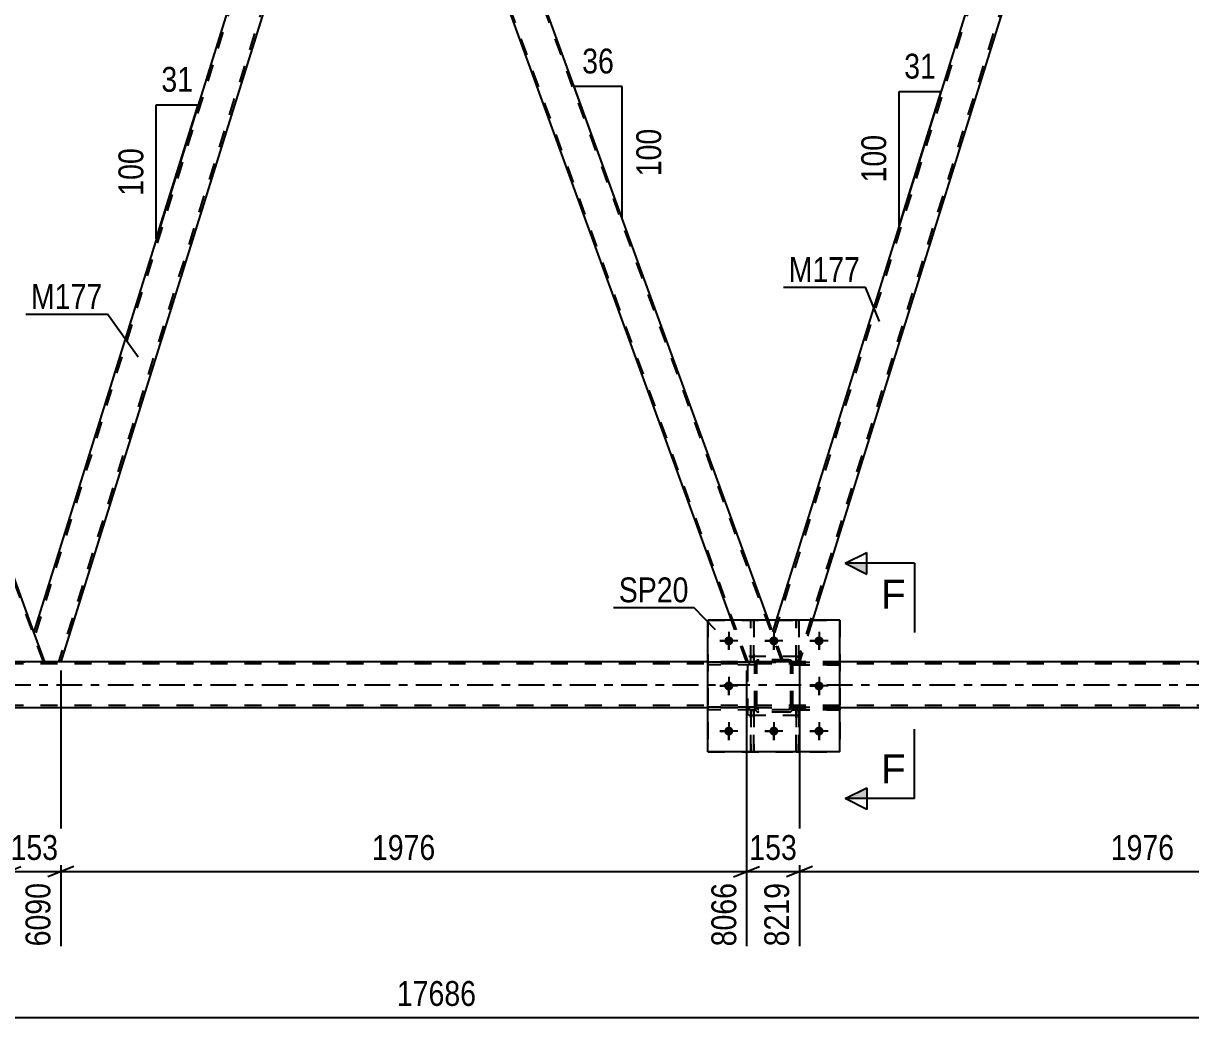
# Model space of a CAD drawing. Header units: millimetres. Extents: x -89 to 752, y -423 to 171.
# Drawn here: x 279.5 to 414.1, y -164.2 to -49.6 of the extents above; entities that cross this region are included whole.
import ezdxf

# ---------------------------------------------------------------- set-up
doc = ezdxf.new("R2010")
doc.units = ezdxf.units.MM
doc.linetypes.add('DXK_LINE_DOT2', pattern=[3.9198, 1.9599, -1.9599])
doc.linetypes.add('DXK_LINE_DOT3', pattern=[5.9187, 2.979, -0.9799, 0.9799, -0.9799])
doc.styles.add('Arial', font='ARIAL.TTF', dxfattribs={"height": 0.2})
doc.styles.add('Arial Narrow', font='ARIALN.TTF', dxfattribs={"height": 0.2})

# ---------------------------------------------------------------- blocks, each defined once
blk = doc.blocks.new('Part-814409316-3806 - 3409')
at = {"color": 7, "linetype": 'DXK_LINE_DOT2'}
for p, q in [((363.39, -123.25), (363.39, -118.4)), ((363.39, -118.4), (363.71, -118.4)), ((363.71, -118.4), (363.71, -123.25)), ((363.39, -122.65), (363.71, -122.65)), ((363.71, -123.25), (363.39, -123.25))]:
    blk.add_line(p, q, dxfattribs=at)
blk = doc.blocks.new('Part-814409316-3740 - 3409')
at = {"color": 7, "linetype": 'DXK_LINE_DOT2'}
for p, q in [((373.64, -128.44), (368.24, -128.44)), ((368.24, -128.44), (368.24, -128.76)), ((368.24, -128.76), (373.64, -128.76)), ((368.84, -128.76), (368.84, -128.44)), ((373.64, -128.76), (373.64, -128.44))]:
    blk.add_line(p, q, dxfattribs=at)
blk = doc.blocks.new('Part-814409316-3818 - 3409')
at = {"color": 7, "linetype": 'DXK_LINE_DOT2'}
for p, q in [((363.84, -123.48), (363.87, -123.3)), ((363.87, -123.3), (363.84, -123.48)), ((363.84, -128.52), (363.84, -123.48)), ((364.08, -123.48), (364.1, -123.39)), ((364.08, -128.52), (364.08, -123.48)), ((364.1, -123.39), (364.15, -123.31)), ((364.13, -123.04), (364.32, -123)), ((364.32, -123), (364.13, -123.04)), ((364.15, -123.31), (364.23, -123.26)), ((364.23, -123.26), (364.32, -123.24)), ((367.76, -123), (364.32, -123)), ((364.32, -123.24), (367.76, -123.24)), ((367.76, -123), (367.94, -123.04)), ((367.94, -123.04), (367.76, -123)), ((367.76, -123.24), (367.85, -123.26)), ((367.85, -123.26), (367.93, -123.31)), ((367.93, -123.31), (367.98, -123.39)), ((367.98, -123.39), (368, -123.48)), ((368, -128.52), (368, -123.48)), ((368.2, -123.3), (368.24, -123.48)), ((368.24, -123.48), (368.2, -123.3)), ((368.24, -128.52), (368.24, -123.48)), ((363.87, -128.71), (363.84, -128.52)), ((363.84, -128.52), (363.87, -128.71)), ((364.1, -128.62), (364.08, -128.52)), ((364.15, -128.69), (364.1, -128.62)), ((364.32, -129), (364.13, -128.97)), ((364.13, -128.97), (364.32, -129)), ((364.23, -128.75), (364.15, -128.69)), ((364.32, -128.76), (364.23, -128.75)), ((367.76, -128.76), (364.32, -128.76)), ((367.76, -129), (364.32, -129)), ((367.85, -128.75), (367.76, -128.76)), ((367.94, -128.97), (367.76, -129)), ((367.76, -129), (367.94, -128.97)), ((367.93, -128.69), (367.85, -128.75)), ((367.98, -128.62), (367.93, -128.69)), ((368, -128.52), (367.98, -128.62)), ((368.24, -128.52), (368.2, -128.71)), ((368.2, -128.71), (368.24, -128.52))]:
    blk.add_line(p, q, dxfattribs=at)
at = {"color": 7, "linetype": 'DXK_LINE_DOT3'}
blk.add_line((366.04, -126), (366.04, -126), dxfattribs=at)
at = {"color": 7, "linetype": 'DXK_LINE_DOT2'}
for centre, start, end in [((364.32, -123.48), 112.5, 157.5), ((364.32, -123.48), 112.5, 157.5), ((367.76, -123.48), 22.5, 67.5), ((367.76, -123.48), 22.5, 67.5), ((364.32, -128.52), 202.5, 247.5), ((364.32, -128.52), 202.5, 247.5), ((367.76, -128.52), 292.5, 337.5), ((367.76, -128.52), 292.5, 337.5)]:
    blk.add_arc(centre, 0.48, start, end, dxfattribs=at)
blk = doc.blocks.new('Bolt-814409316-3808 - 3409')
at = {"color": 1, "linetype": 'Continuous'}
for p, q in [((359.8, -120.8), (360.49, -120.8)), ((360.84, -119.76), (360.84, -120.46)), ((361.88, -120.8), (361.18, -120.8)), ((365, -120.8), (365.69, -120.8)), ((366.04, -119.76), (366.04, -120.46)), ((367.08, -120.8), (366.38, -120.8)), ((370.2, -120.8), (370.89, -120.8)), ((371.24, -119.76), (371.24, -120.46)), ((372.28, -120.8), (371.58, -120.8)), ((360.84, -121.84), (360.84, -121.15)), ((366.04, -121.84), (366.04, -121.15)), ((371.24, -121.84), (371.24, -121.15)), ((360.84, -124.96), (360.84, -125.66)), ((371.24, -124.96), (371.24, -125.66)), ((359.8, -126), (360.49, -126)), ((360.84, -127.04), (360.84, -126.35)), ((361.88, -126), (361.18, -126)), ((370.2, -126), (370.89, -126)), ((371.24, -127.04), (371.24, -126.35)), ((372.28, -126), (371.58, -126)), ((360.84, -130.16), (360.84, -130.86)), ((366.04, -130.16), (366.04, -130.86)), ((371.24, -130.16), (371.24, -130.86)), ((359.8, -131.2), (360.49, -131.2)), ((360.84, -132.24), (360.84, -131.55)), ((361.88, -131.2), (361.18, -131.2)), ((365, -131.2), (365.69, -131.2)), ((366.04, -132.24), (366.04, -131.55)), ((367.08, -131.2), (366.38, -131.2)), ((370.2, -131.2), (370.89, -131.2)), ((371.24, -132.24), (371.24, -131.55)), ((372.28, -131.2), (371.58, -131.2))]:
    blk.add_line(p, q, dxfattribs=at)
blk = doc.blocks.new('Part-814409316-3647 - 3409')
at = {"color": 2, "linetype": 'Continuous'}
for p, q in [((237.9, -2), (233.64, -2)), ((280.77, -119.8), (237.9, -2)), ((277.76, -123.22), (235.17, -6.2))]:
    blk.add_line(p, q, dxfattribs=at)
at = {"color": 7, "linetype": 'DXK_LINE_DOT2'}
for p, q in [((233.64, -2), (235.17, -6.2)), ((277.93, -123.22), (233.81, -2)), ((281.85, -123.22), (237.73, -2)), ((282.02, -123.22), (280.77, -119.8)), ((277.76, -123.22), (282.02, -123.22))]:
    blk.add_line(p, q, dxfattribs=at)
blk = doc.blocks.new('Part-814409316-3820 - 3409')
at = {"color": 7, "linetype": 'DXK_LINE_DOT2'}
for p, q in [((368.24, -123.56), (368.24, -123.24)), ((368.24, -123.24), (373.64, -123.24)), ((373.64, -123.56), (368.24, -123.56)), ((368.84, -123.56), (368.84, -123.24)), ((373.64, -123.24), (373.64, -123.56))]:
    blk.add_line(p, q, dxfattribs=at)
blk = doc.blocks.new('Part-814409316-3687 - 3409')
at = {"color": 2, "linetype": 'Continuous'}
for p, q in [((373.64, -118.4), (358.44, -118.4)), ((358.44, -133.6), (358.44, -118.4)), ((373.64, -133.6), (373.64, -118.4)), ((373.64, -133.6), (358.44, -133.6))]:
    blk.add_line(p, q, dxfattribs=at)
blk = doc.blocks.new('Part-814409316-3667 - 3409')
at = {"color": 2, "linetype": 'Continuous'}
for p, q in [((317.46, -2), (280.76, -119.75)), ((318.78, -2), (317.46, -2)), ((320.31, -6.2), (318.78, -2)), ((320.32, -6.25), (283.86, -123.22)), ((282.02, -123.22), (280.77, -119.8))]:
    blk.add_line(p, q, dxfattribs=at)
at = {"color": 7, "linetype": 'DXK_LINE_DOT2'}
for p, q in [((317.71, -2), (280.89, -120.12)), ((320.19, -5.88), (283.61, -123.22)), ((320.32, -6.25), (320.31, -6.2)), ((320.32, -6.25), (320.31, -6.2)), ((280.76, -119.75), (280.77, -119.8)), ((283.86, -123.22), (282.02, -123.22))]:
    blk.add_line(p, q, dxfattribs=at)
blk = doc.blocks.new('Part-814409316-3608 - 3409')
at = {"color": 7, "linetype": 'DXK_LINE_DOT2'}
for p, q in [((363.39, -133.6), (363.39, -128.77)), ((363.39, -128.77), (363.71, -128.77)), ((363.71, -128.77), (363.71, -133.6)), ((363.39, -129.37), (363.71, -129.37)), ((363.71, -133.6), (363.39, -133.6))]:
    blk.add_line(p, q, dxfattribs=at)
blk = doc.blocks.new('Part-814409316-3642 - 3409')
at = {"color": 7, "linetype": 'DXK_LINE_DOT2'}
for p, q in [((402.84, -2), (366.03, -120.12)), ((405.32, -5.88), (368.75, -123.22)), ((405.46, -6.25), (405.44, -6.2)), ((405.46, -6.25), (405.44, -6.2)), ((366.31, -118.4), (365.89, -119.75)), ((370.5, -118.4), (369, -123.22)), ((367.15, -123.22), (365.89, -119.75)), ((369, -123.22), (367.15, -123.22))]:
    blk.add_line(p, q, dxfattribs=at)
at = {"color": 2, "linetype": 'Continuous'}
for p, q in [((402.59, -2), (366.31, -118.4)), ((403.91, -2), (402.59, -2)), ((405.44, -6.2), (403.91, -2)), ((405.46, -6.25), (370.5, -118.4))]:
    blk.add_line(p, q, dxfattribs=at)
blk = doc.blocks.new('Part-814409316-3652 - 3409')
at = {"color": 2, "linetype": 'Continuous'}
for p, q in [((408.17, -2), (403.91, -2)), ((451.04, -119.8), (408.17, -2)), ((448.03, -123.22), (405.44, -6.2))]:
    blk.add_line(p, q, dxfattribs=at)
at = {"color": 7, "linetype": 'DXK_LINE_DOT2'}
for p, q in [((403.91, -2), (405.44, -6.2)), ((448.2, -123.22), (404.08, -2)), ((452.12, -123.22), (408, -2)), ((452.29, -123.22), (451.04, -119.8)), ((448.03, -123.22), (452.29, -123.22))]:
    blk.add_line(p, q, dxfattribs=at)
blk = doc.blocks.new('Part-814409316-3662 - 3409')
at = {"color": 2, "linetype": 'Continuous'}
for p, q in [((323.03, -2), (318.78, -2)), ((365.4, -118.4), (323.03, -2)), ((361.14, -118.4), (320.31, -6.2))]:
    blk.add_line(p, q, dxfattribs=at)
at = {"color": 7, "linetype": 'DXK_LINE_DOT2'}
for p, q in [((318.78, -2), (320.31, -6.2)), ((363.07, -123.22), (318.95, -2)), ((366.98, -123.22), (322.86, -2)), ((362.9, -123.22), (361.14, -118.4)), ((367.15, -123.22), (365.4, -118.4)), ((367.15, -123.22), (362.9, -123.22))]:
    blk.add_line(p, q, dxfattribs=at)
blk = doc.blocks.new('Part-814409316-3677 - 3409')
at = {"color": 7, "linetype": 'DXK_LINE_DOT2'}
for p, q in [((358.44, -118.4), (373.64, -118.4)), ((358.44, -118.4), (358.44, -133.6)), ((373.64, -118.4), (373.64, -133.6)), ((358.44, -133.6), (373.64, -133.6))]:
    blk.add_line(p, q, dxfattribs=at)
blk = doc.blocks.new('Part-814409316-3682 - 3409')
at = {"color": 7, "linetype": 'DXK_LINE_DOT2'}
for p, q in [((644.1, -123.46), (41.08, -123.46)), ((373.64, -123.22), (358.44, -123.22)), ((644.1, -128.26), (40.29, -128.26)), ((373.64, -128.5), (358.44, -128.5))]:
    blk.add_line(p, q, dxfattribs=at)
at = {"color": 2, "linetype": 'Continuous'}
for p, q in [((358.44, -123.22), (203.37, -123.22)), ((528.71, -123.22), (373.64, -123.22)), ((358.44, -128.5), (203.37, -128.5)), ((528.71, -128.5), (373.64, -128.5))]:
    blk.add_line(p, q, dxfattribs=at)
at = {"color": 7, "linetype": 'DXK_LINE_DOT3'}
blk.add_line((40.68, -125.86), (644.1, -125.86), dxfattribs=at)
blk = doc.blocks.new('Part-814409316-3690 - 3409')
at = {"color": 7, "linetype": 'DXK_LINE_DOT2'}
for p, q in [((368.59, -123.25), (368.59, -118.4)), ((368.59, -118.4), (368.91, -118.4)), ((368.91, -118.4), (368.91, -123.25)), ((368.59, -122.65), (368.91, -122.65)), ((368.91, -123.25), (368.59, -123.25))]:
    blk.add_line(p, q, dxfattribs=at)
blk = doc.blocks.new('Part-814409316-3854 - 3409')
at = {"color": 7, "linetype": 'DXK_LINE_DOT2'}
for p, q in [((363.84, -123.24), (358.44, -123.24)), ((358.44, -123.56), (358.44, -123.24)), ((363.84, -123.56), (358.44, -123.56)), ((363.24, -123.56), (363.24, -123.24)), ((363.84, -123.24), (363.84, -123.56))]:
    blk.add_line(p, q, dxfattribs=at)
blk = doc.blocks.new('Part-814409316-3858 - 3409')
at = {"color": 2, "linetype": 'Continuous'}
for p, q in [((368.59, -118.4), (368.59, -118.4)), ((368.91, -118.4), (368.59, -118.4)), ((368.91, -118.4), (368.91, -118.4))]:
    blk.add_line(p, q, dxfattribs=at)
at = {"color": 7, "linetype": 'DXK_LINE_DOT2'}
for p, q in [((368.59, -123.25), (368.59, -118.4)), ((368.91, -123.25), (368.91, -118.4)), ((368.59, -122.65), (368.91, -122.65)), ((368.91, -123.25), (368.59, -123.25))]:
    blk.add_line(p, q, dxfattribs=at)
blk = doc.blocks.new('Part-814409316-3737 - 3409')
at = {"color": 7, "linetype": 'DXK_LINE_DOT2'}
for p, q in [((373.64, -123.24), (368.24, -123.24)), ((368.24, -123.24), (368.24, -123.56)), ((368.24, -123.56), (373.64, -123.56)), ((368.84, -123.56), (368.84, -123.24)), ((373.64, -123.56), (373.64, -123.24))]:
    blk.add_line(p, q, dxfattribs=at)
blk = doc.blocks.new('Part-814409316-3743 - 3409')
at = {"color": 7, "linetype": 'DXK_LINE_DOT2'}
for p, q in [((363.84, -123.24), (358.44, -123.24)), ((358.44, -123.24), (358.44, -123.56)), ((363.84, -123.56), (358.44, -123.56)), ((363.24, -123.56), (363.24, -123.24)), ((363.84, -123.56), (363.84, -123.24))]:
    blk.add_line(p, q, dxfattribs=at)
blk = doc.blocks.new('Part-814409316-3746 - 3409')
at = {"color": 7, "linetype": 'DXK_LINE_DOT2'}
for p, q in [((363.84, -128.44), (358.44, -128.44)), ((358.44, -128.44), (358.44, -128.76)), ((363.84, -128.76), (358.44, -128.76)), ((363.24, -128.76), (363.24, -128.44)), ((363.84, -128.76), (363.84, -128.44))]:
    blk.add_line(p, q, dxfattribs=at)
blk = doc.blocks.new('Part-814409316-3772 - 3409')
at = {"color": 7, "linetype": 'DXK_LINE_DOT2'}
for p, q in [((368.91, -128.77), (368.59, -128.77)), ((368.59, -128.77), (368.59, -133.6)), ((368.91, -133.6), (368.91, -128.77)), ((368.59, -129.37), (368.91, -129.37)), ((368.59, -133.6), (368.91, -133.6))]:
    blk.add_line(p, q, dxfattribs=at)
blk = doc.blocks.new('Part-814409316-3795 - 3409')
at = {"color": 7, "linetype": 'DXK_LINE_DOT2'}
for p, q in [((363.71, -128.77), (363.39, -128.77)), ((363.39, -128.77), (363.39, -133.6)), ((363.71, -133.6), (363.71, -128.77)), ((363.39, -129.37), (363.71, -129.37)), ((363.39, -133.6), (363.71, -133.6))]:
    blk.add_line(p, q, dxfattribs=at)
blk = doc.blocks.new('Bolt-814409316-3807 - 3409')
at = {"linetype": 'Continuous'}
for points in [[(361.36, -120.8, -1), (360.32, -120.8, -1)], [(366.56, -120.8, -1), (365.52, -120.8, -1)], [(371.76, -120.8, -1), (370.72, -120.8, -1)], [(361.36, -126, -1), (360.32, -126, -1)], [(371.76, -126, -1), (370.72, -126, -1)], [(361.36, -131.2, -1), (360.32, -131.2, -1)], [(366.56, -131.2, -1), (365.52, -131.2, -1)], [(371.76, -131.2, -1), (370.72, -131.2, -1)]]:
    blk.add_hatch(color=1, dxfattribs=at).paths.add_polyline_path(points)
at = {"color": 1, "linetype": 'Continuous'}
for p, q in [((361.88, -120.8), (359.8, -120.8)), ((360.84, -119.76), (360.84, -121.84)), ((367.08, -120.8), (365, -120.8)), ((366.04, -119.76), (366.04, -121.84)), ((372.28, -120.8), (370.2, -120.8)), ((371.24, -119.76), (371.24, -121.84)), ((360.84, -124.96), (360.84, -127.04)), ((371.24, -124.96), (371.24, -127.04)), ((361.88, -126), (359.8, -126)), ((372.28, -126), (370.2, -126)), ((360.84, -130.16), (360.84, -132.24)), ((366.04, -130.16), (366.04, -132.24)), ((371.24, -130.16), (371.24, -132.24)), ((361.88, -131.2), (359.8, -131.2)), ((367.08, -131.2), (365, -131.2)), ((372.28, -131.2), (370.2, -131.2))]:
    blk.add_line(p, q, dxfattribs=at)
blk = doc.blocks.new('Part-814409316-3814 - 3409')
at = {"color": 7, "linetype": 'DXK_LINE_DOT2'}
for p, q in [((368.59, -133.6), (368.59, -128.77)), ((368.59, -128.77), (368.91, -128.77)), ((368.91, -128.77), (368.91, -133.6)), ((368.59, -129.37), (368.91, -129.37)), ((368.91, -133.6), (368.59, -133.6))]:
    blk.add_line(p, q, dxfattribs=at)
blk = doc.blocks.new('Part-814409316-3819 - 3409')
at = {"color": 7, "linetype": 'DXK_LINE_DOT2'}
for p, q in [((369.04, -122.6), (363.04, -122.6)), ((363.04, -129.4), (363.04, -122.6)), ((369.04, -129.4), (369.04, -122.6)), ((369.04, -129.4), (363.04, -129.4))]:
    blk.add_line(p, q, dxfattribs=at)
blk = doc.blocks.new('Part-814409316-3823 - 3409')
at = {"color": 2, "linetype": 'Continuous'}
for p, q in [((363.39, -118.4), (363.39, -118.4)), ((363.71, -118.4), (363.39, -118.4)), ((363.71, -118.4), (363.71, -118.4))]:
    blk.add_line(p, q, dxfattribs=at)
at = {"color": 7, "linetype": 'DXK_LINE_DOT2'}
for p, q in [((363.39, -123.25), (363.39, -118.4)), ((363.71, -123.25), (363.71, -118.4)), ((363.39, -122.65), (363.71, -122.65)), ((363.71, -123.25), (363.39, -123.25))]:
    blk.add_line(p, q, dxfattribs=at)
blk = doc.blocks.new('Part-814409316-3849 - 3409')
at = {"color": 7, "linetype": 'DXK_LINE_DOT2'}
for p, q in [((369.04, -122.6), (363.04, -122.6)), ((363.04, -129.4), (363.04, -122.6)), ((369.04, -129.4), (369.04, -122.6)), ((369.04, -129.4), (363.04, -129.4))]:
    blk.add_line(p, q, dxfattribs=at)
blk = doc.blocks.new('Part-814409316-3850 - 3409')
at = {"color": 7, "linetype": 'DXK_LINE_DOT2'}
for p, q in [((363.84, -123.48), (363.87, -123.3)), ((363.87, -123.3), (363.84, -123.48)), ((363.84, -128.52), (363.84, -123.48)), ((364.08, -123.48), (364.1, -123.39)), ((364.08, -128.52), (364.08, -123.48)), ((364.1, -123.39), (364.15, -123.31)), ((364.13, -123.04), (364.32, -123)), ((364.32, -123), (364.13, -123.04)), ((364.15, -123.31), (364.23, -123.26)), ((364.23, -123.26), (364.32, -123.24)), ((367.76, -123), (364.32, -123)), ((364.32, -123.24), (367.76, -123.24)), ((367.76, -123), (367.94, -123.04)), ((367.94, -123.04), (367.76, -123)), ((367.76, -123.24), (367.85, -123.26)), ((367.85, -123.26), (367.93, -123.31)), ((367.93, -123.31), (367.98, -123.39)), ((367.98, -123.39), (368, -123.48)), ((368, -128.52), (368, -123.48)), ((368.2, -123.3), (368.24, -123.48)), ((368.24, -123.48), (368.2, -123.3)), ((368.24, -128.52), (368.24, -123.48)), ((363.87, -128.71), (363.84, -128.52)), ((363.84, -128.52), (363.87, -128.71)), ((364.1, -128.62), (364.08, -128.52)), ((364.15, -128.69), (364.1, -128.62)), ((364.32, -129), (364.13, -128.97)), ((364.13, -128.97), (364.32, -129)), ((364.23, -128.75), (364.15, -128.69)), ((364.32, -128.76), (364.23, -128.75)), ((367.76, -128.76), (364.32, -128.76)), ((367.76, -129), (364.32, -129)), ((367.85, -128.75), (367.76, -128.76)), ((367.94, -128.97), (367.76, -129)), ((367.76, -129), (367.94, -128.97)), ((367.93, -128.69), (367.85, -128.75)), ((367.98, -128.62), (367.93, -128.69)), ((368, -128.52), (367.98, -128.62)), ((368.24, -128.52), (368.2, -128.71)), ((368.2, -128.71), (368.24, -128.52))]:
    blk.add_line(p, q, dxfattribs=at)
at = {"color": 7, "linetype": 'DXK_LINE_DOT3'}
blk.add_line((366.04, -126), (366.04, -126), dxfattribs=at)
at = {"color": 7, "linetype": 'DXK_LINE_DOT2'}
for centre, start, end in [((364.32, -123.48), 112.5, 157.5), ((364.32, -123.48), 112.5, 157.5), ((367.76, -123.48), 22.5, 67.5), ((367.76, -123.48), 22.5, 67.5), ((364.32, -128.52), 202.5, 247.5), ((364.32, -128.52), 202.5, 247.5), ((367.76, -128.52), 292.5, 337.5), ((367.76, -128.52), 292.5, 337.5)]:
    blk.add_arc(centre, 0.48, start, end, dxfattribs=at)
blk = doc.blocks.new('Part-814409316-3851 - 3409')
at = {"color": 7, "linetype": 'DXK_LINE_DOT2'}
for p, q in [((368.24, -128.76), (368.24, -128.44)), ((368.24, -128.44), (373.64, -128.44)), ((373.64, -128.76), (368.24, -128.76)), ((368.84, -128.76), (368.84, -128.44)), ((373.64, -128.44), (373.64, -128.76))]:
    blk.add_line(p, q, dxfattribs=at)
blk = doc.blocks.new('Part-814409316-3857 - 3409')
at = {"color": 7, "linetype": 'DXK_LINE_DOT2'}
for p, q in [((363.84, -128.44), (358.44, -128.44)), ((358.44, -128.76), (358.44, -128.44)), ((363.84, -128.76), (358.44, -128.76)), ((363.24, -128.76), (363.24, -128.44)), ((363.84, -128.44), (363.84, -128.76))]:
    blk.add_line(p, q, dxfattribs=at)
blk = doc.blocks.new('StraightDimension-814409316-4640 - 3409')
at = {"color": 7, "linetype": 'Continuous'}
blk.add_line((-0.64, -164.23), (654.96, -164.23), dxfattribs=at)
at = {"color": 0}
blk.add_wipeout([(332.33, -163.48), (332.33, -159.28), (321.99, -159.28), (321.99, -163.48)], dxfattribs=at)
at = {"color": 3, "style": 'Arial Narrow'}
blk.add_text('17686', height=2.863, dxfattribs=at).set_placement((322.59, -162.88))
blk = doc.blocks.new('AngleDimension-814409316-3945 - 3409')
at = {"color": 7, "linetype": 'Continuous'}
for p, q in [((346.44, -66.32), (343.01, -56.89)), ((348.55, -56.89), (343.01, -56.89)), ((348.55, -72.11), (343.01, -56.89)), ((348.55, -72.11), (348.55, -56.89))]:
    blk.add_line(p, q, dxfattribs=at)
at = {"color": 0}
for points in [[(348.21, -55.99), (348.21, -51.79), (343.35, -51.79), (343.35, -55.99)], [(353.65, -61.16), (349.45, -61.16), (349.45, -67.84), (353.65, -67.84)]]:
    blk.add_wipeout(points, dxfattribs=at)
at = {"color": 3, "style": 'Arial Narrow'}
blk.add_text('36', height=2.863, dxfattribs=at).set_placement((343.95, -55.39))
blk.add_text('100', height=2.863, rotation=90.0002, dxfattribs=at).set_placement((353.05, -67.24))
blk = doc.blocks.new('AngleDimension-814409316-4990 - 3409')
at = {"color": 7, "linetype": 'Continuous'}
for p, q in [((294.87, -59), (299.69, -59)), ((294.87, -74.47), (299.69, -59)), ((294.87, -74.47), (294.87, -59)), ((295.78, -71.54), (299.69, -59))]:
    blk.add_line(p, q, dxfattribs=at)
at = {"color": 0}
for points in [[(299.71, -58.1), (299.71, -53.9), (294.85, -53.9), (294.85, -58.1)], [(293.97, -63.39), (289.77, -63.39), (289.77, -70.08), (293.97, -70.08)]]:
    blk.add_wipeout(points, dxfattribs=at)
at = {"color": 3, "style": 'Arial Narrow'}
blk.add_text('31', height=2.863, dxfattribs=at).set_placement((295.45, -57.5))
blk.add_text('100', height=2.863, rotation=90.0002, dxfattribs=at).set_placement((293.37, -69.48))
blk = doc.blocks.new('AngleDimension-814409316-5001 - 3409')
at = {"color": 7, "linetype": 'Continuous'}
for p, q in [((380.48, -57.48), (385.3, -57.48)), ((380.48, -72.94), (385.3, -57.48)), ((380.48, -72.94), (380.48, -57.48)), ((382.51, -66.43), (385.3, -57.48))]:
    blk.add_line(p, q, dxfattribs=at)
at = {"color": 0}
for points in [[(385.32, -56.58), (385.32, -52.38), (380.46, -52.38), (380.46, -56.58)], [(379.58, -61.87), (375.38, -61.87), (375.38, -68.55), (379.58, -68.55)]]:
    blk.add_wipeout(points, dxfattribs=at)
at = {"color": 3, "style": 'Arial Narrow'}
blk.add_text('31', height=2.863, dxfattribs=at).set_placement((381.06, -55.98))
blk.add_text('100', height=2.863, rotation=90.0002, dxfattribs=at).set_placement((378.98, -67.95))
blk = doc.blocks.new('StraightDimension-814409316-13883 - 3409')
at = {"color": 7, "linetype": 'Continuous'}
for p, q in [((369, -124.22), (369, -156.01)), ((448.03, -124.22), (448.03, -157.84)), ((370.5, -146.8), (367.5, -148)), ((369, -147.4), (448.03, -147.4)), ((446.53, -148), (449.53, -146.8))]:
    blk.add_line(p, q, dxfattribs=at)
at = {"color": 0}
blk.add_wipeout([(412.77, -146.65), (412.77, -142.45), (404.26, -142.45), (404.26, -146.65)], dxfattribs=at)
at = {"color": 3, "style": 'Arial Narrow'}
blk.add_text('1976', height=2.863, dxfattribs=at).set_placement((404.86, -146.05))
at = {"color": 0, "linetype": 'Continuous'}
blk.add_wipeout([(447.43, -148.1), (443.23, -148.1), (443.23, -158.44), (447.43, -158.44)], dxfattribs=at)
at = {"color": 3, "linetype": 'Continuous', "style": 'Arial Narrow'}
blk.add_text('10194', height=2.863, rotation=90.0002, dxfattribs=at).set_placement((446.83, -157.84))
blk = doc.blocks.new('StraightDimension-814409316-13884 - 3409')
at = {"color": 7, "linetype": 'Continuous'}
for p, q in [((362.9, -124.22), (362.9, -156.01)), ((369, -124.22), (369, -156.01)), ((361.4, -148), (364.4, -146.8)), ((362.9, -147.4), (369, -147.4)), ((370.5, -146.8), (367.5, -148))]:
    blk.add_line(p, q, dxfattribs=at)
at = {"color": 0}
blk.add_wipeout([(369.29, -146.65), (369.29, -142.45), (362.61, -142.45), (362.61, -146.65)], dxfattribs=at)
at = {"color": 0, "linetype": 'Continuous'}
blk.add_wipeout([(368.4, -148.1), (364.2, -148.1), (364.2, -156.61), (368.4, -156.61)], dxfattribs=at)
at = {"color": 3, "style": 'Arial Narrow'}
blk.add_text('153', height=2.863, dxfattribs=at).set_placement((363.21, -146.05))
at = {"color": 3, "linetype": 'Continuous', "style": 'Arial Narrow'}
blk.add_text('8219', height=2.863, rotation=90.0002, dxfattribs=at).set_placement((367.8, -156.01))
blk = doc.blocks.new('StraightDimension-814409316-13885 - 3409')
at = {"color": 7, "linetype": 'Continuous'}
for p, q in [((283.86, -124.22), (283.86, -156.01)), ((362.9, -124.22), (362.9, -156.01)), ((285.36, -146.8), (282.36, -148)), ((283.86, -147.4), (362.9, -147.4)), ((361.4, -148), (364.4, -146.8))]:
    blk.add_line(p, q, dxfattribs=at)
at = {"color": 0}
blk.add_wipeout([(327.64, -146.65), (327.64, -142.45), (319.12, -142.45), (319.12, -146.65)], dxfattribs=at)
at = {"color": 3, "style": 'Arial Narrow'}
blk.add_text('1976', height=2.863, dxfattribs=at).set_placement((319.72, -146.05))
at = {"color": 0, "linetype": 'Continuous'}
blk.add_wipeout([(362.3, -148.1), (358.1, -148.1), (358.1, -156.61), (362.3, -156.61)], dxfattribs=at)
at = {"color": 3, "linetype": 'Continuous', "style": 'Arial Narrow'}
blk.add_text('8066', height=2.863, rotation=90.0002, dxfattribs=at).set_placement((361.7, -156.01))
blk = doc.blocks.new('StraightDimension-814409316-13886 - 3409')
at = {"color": 7, "linetype": 'Continuous'}
for p, q in [((277.76, -124.22), (277.76, -156.01)), ((283.86, -124.22), (283.86, -156.01)), ((276.26, -148), (279.26, -146.8)), ((277.76, -147.4), (283.86, -147.4)), ((285.36, -146.8), (282.36, -148))]:
    blk.add_line(p, q, dxfattribs=at)
at = {"color": 0}
blk.add_wipeout([(284.16, -146.65), (284.16, -142.45), (277.47, -142.45), (277.47, -146.65)], dxfattribs=at)
at = {"color": 0, "linetype": 'Continuous'}
blk.add_wipeout([(283.26, -148.1), (279.06, -148.1), (279.06, -156.61), (283.26, -156.61)], dxfattribs=at)
at = {"color": 3, "style": 'Arial Narrow'}
blk.add_text('153', height=2.863, dxfattribs=at).set_placement((278.07, -146.05))
at = {"color": 3, "linetype": 'Continuous', "style": 'Arial Narrow'}
blk.add_text('6090', height=2.863, rotation=90.0002, dxfattribs=at).set_placement((282.66, -156.01))
blk = doc.blocks.new('Mark-814409316-3663 - 3409')
at = {"color": 0}
blk.add_wipeout([(288.65, -82.53), (288.65, -79.53), (280.43, -79.53), (280.43, -82.53)], dxfattribs=at)
blk.add_wipeout([(288.65, -82.53), (288.65, -79.53), (280.43, -79.53), (280.43, -82.53)], dxfattribs=at)
at = {"color": 30, "linetype": 'Continuous'}
for p in [(279.83, -83.13), (292.78, -88.08)]:
    blk.add_line(p, (289.25, -83.13), dxfattribs=at)
at = {"color": 3, "style": 'Arial Narrow'}
blk.add_text('M177', height=2.863, dxfattribs=at).set_placement((280.43, -82.53))
blk = doc.blocks.new('Mark-814409316-3638 - 3409')
at = {"color": 0}
blk.add_wipeout([(375.98, -79.43), (375.98, -76.43), (367.75, -76.43), (367.75, -79.43)], dxfattribs=at)
blk.add_wipeout([(375.98, -79.43), (375.98, -76.43), (367.75, -76.43), (367.75, -79.43)], dxfattribs=at)
at = {"color": 30, "linetype": 'Continuous'}
for p in [(367.15, -80.03), (378.2, -84)]:
    blk.add_line(p, (376.58, -80.03), dxfattribs=at)
at = {"color": 3, "style": 'Arial Narrow'}
blk.add_text('M177', height=2.863, dxfattribs=at).set_placement((367.75, -79.43))
blk = doc.blocks.new('Mark-814409316-3683 - 3409')
at = {"color": 0}
blk.add_wipeout([(356.21, -116.35), (356.21, -113.35), (348.17, -113.35), (348.17, -116.35)], dxfattribs=at)
blk.add_wipeout([(356.21, -116.35), (356.21, -113.35), (348.17, -113.35), (348.17, -116.35)], dxfattribs=at)
at = {"color": 30, "linetype": 'Continuous'}
for p in [(347.57, -116.95), (359.32, -119.53)]:
    blk.add_line(p, (356.81, -116.95), dxfattribs=at)
at = {"color": 3, "style": 'Arial Narrow'}
blk.add_text('SP20', height=2.863, dxfattribs=at).set_placement((348.17, -116.35))
blk = doc.blocks.new('SectionMark-814409316-5133 - 3409')
at = {"linetype": 'Continuous'}
for points in [[(376.74, -111.85), (376.74, -113.1), (374.24, -111.85)], [(376.74, -137.73), (376.74, -138.98), (374.24, -138.98)]]:
    blk.add_hatch(color=6, dxfattribs=at).paths.add_polyline_path(points)
at = {"color": 6, "linetype": 'Continuous'}
for p, q in [((374.24, -111.85), (376.74, -110.6)), ((376.74, -113.1), (376.74, -110.6)), ((382.24, -111.85), (374.24, -111.85)), ((374.24, -111.85), (376.74, -113.1)), ((382.24, -111.85), (382.24, -119.85)), ((382.24, -138.98), (382.24, -130.98)), ((374.24, -138.98), (376.74, -137.73)), ((376.74, -137.73), (376.74, -140.23)), ((382.24, -138.98), (374.24, -138.98)), ((376.74, -140.23), (374.24, -138.98))]:
    blk.add_line(p, q, dxfattribs=at)
at = {"color": 0, "linetype": 'Continuous'}
for points in [[(381.24, -117.1), (381.24, -113.6), (378.39, -113.6), (378.39, -117.1)], [(381.24, -137.23), (381.24, -133.73), (378.39, -133.73), (378.39, -137.23)]]:
    blk.add_wipeout(points, dxfattribs=at)
at = {"color": 3, "linetype": 'Continuous', "style": 'Arial'}
for p in [(378.39, -117.1), (378.39, -137.23)]:
    blk.add_text('F', height=3.34, dxfattribs=at).set_placement(p)

msp = doc.modelspace()

# ---------------------------------------------------------------- block references
for name in ['Part-814409316-3647 - 3409', 'Part-814409316-3667 - 3409', 'Part-814409316-3662 - 3409', 'Part-814409316-3642 - 3409', 'Part-814409316-3652 - 3409', 'Part-814409316-3687 - 3409', 'Part-814409316-3677 - 3409', 'Part-814409316-3806 - 3409', 'Part-814409316-3823 - 3409', 'Part-814409316-3690 - 3409', 'Part-814409316-3858 - 3409', 'Bolt-814409316-3808 - 3409', 'Bolt-814409316-3807 - 3409', 'Part-814409316-3682 - 3409', 'Part-814409316-3854 - 3409', 'Part-814409316-3743 - 3409', 'Part-814409316-3819 - 3409', 'Part-814409316-3849 - 3409', 'Part-814409316-3818 - 3409', 'Part-814409316-3850 - 3409', 'Part-814409316-3820 - 3409', 'Part-814409316-3737 - 3409', 'Part-814409316-3746 - 3409', 'Part-814409316-3857 - 3409', 'Part-814409316-3608 - 3409', 'Part-814409316-3795 - 3409', 'Part-814409316-3740 - 3409', 'Part-814409316-3851 - 3409', 'Part-814409316-3772 - 3409', 'Part-814409316-3814 - 3409']:
    msp.add_blockref(name, (0, 0))

# ---------------------------------------------------------------- next in the draw order: block references
msp.add_blockref('StraightDimension-814409316-4640 - 3409', (0, 0))

# ---------------------------------------------------------------- next in the draw order: block references
for name in ['AngleDimension-814409316-3945 - 3409', 'AngleDimension-814409316-5001 - 3409', 'AngleDimension-814409316-4990 - 3409', 'Mark-814409316-3638 - 3409', 'Mark-814409316-3663 - 3409', 'Mark-814409316-3683 - 3409', 'StraightDimension-814409316-13883 - 3409']:
    msp.add_blockref(name, (0, 0))

# ---------------------------------------------------------------- next in the draw order: block references
for name in ['SectionMark-814409316-5133 - 3409', 'StraightDimension-814409316-13884 - 3409']:
    msp.add_blockref(name, (0, 0))

# ---------------------------------------------------------------- next in the draw order: block references
msp.add_blockref('StraightDimension-814409316-13885 - 3409', (0, 0))

# ---------------------------------------------------------------- next in the draw order: block references
msp.add_blockref('StraightDimension-814409316-13886 - 3409', (0, 0))

doc.saveas('drawing.dxf')
